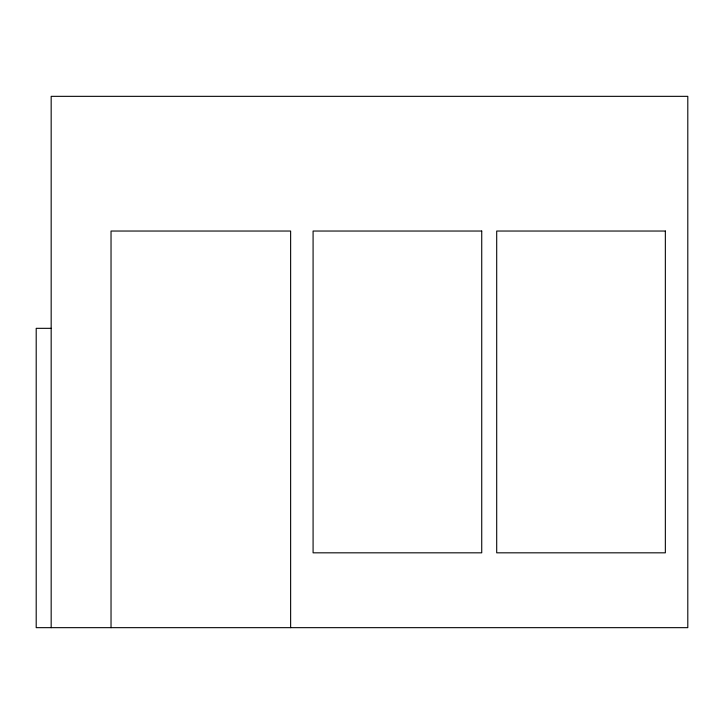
<?xml version="1.0" encoding="UTF-8"?>
<svg xmlns="http://www.w3.org/2000/svg" width="724" height="724" viewBox="0 0 724 724"><rect width="100%" height="100%" fill="white"/><g stroke="black" fill="none" stroke-linecap="round" stroke-linejoin="round"><path stroke-width="1.09" d="M51.169 328.325L36.2 328.325L36.2 627.663L687.8 627.663L687.8 96.337L51.169 96.337L51.169 627.663M290.632 627.663L290.632 231.037L111.034 231.037L111.034 627.663M481.731 231.037L313.085 231.037L313.085 552.828L481.731 552.828L481.731 231.037M665.347 231.037L496.7 231.037L496.7 552.828L665.347 552.828L665.347 231.037"/></g></svg>
